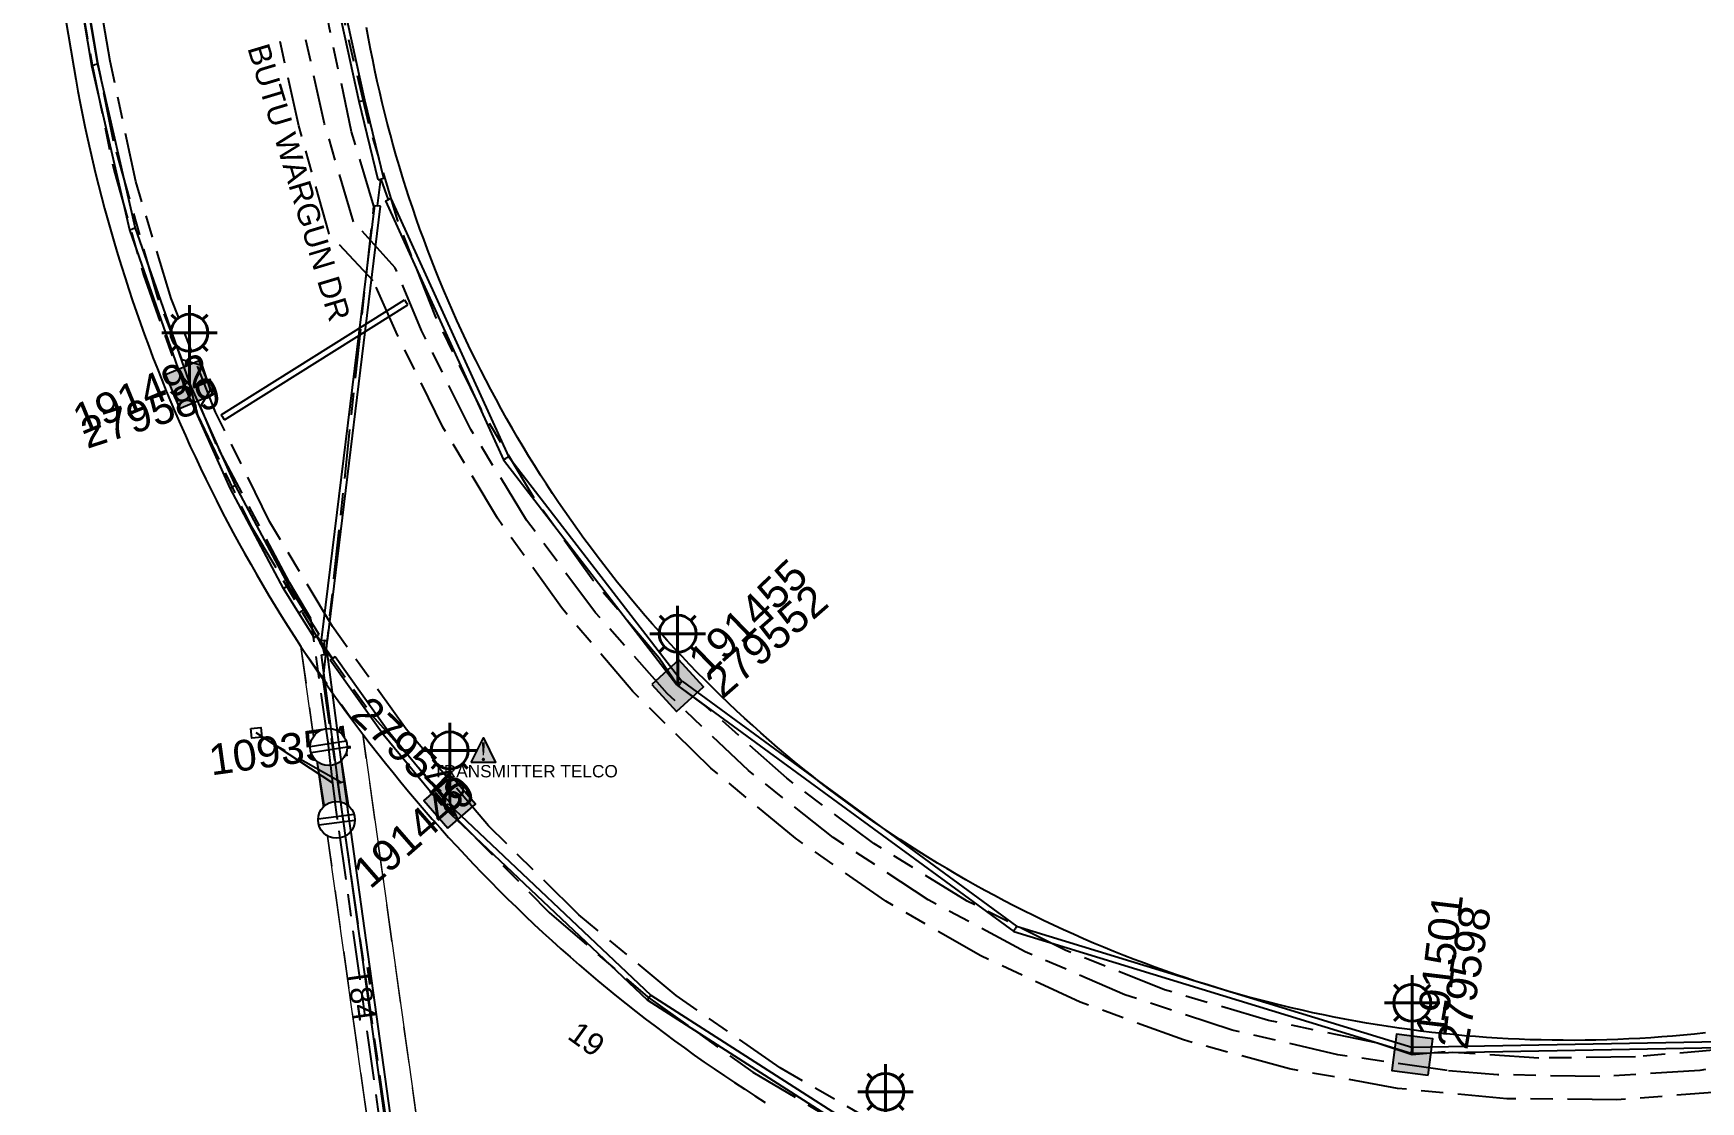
# Model space of a CAD drawing. Header units: metres. Extents: x 307322 to 308805, y 6255611 to 6257083.
# Drawn here: x 308124.9 to 308260.2, y 6256175.2 to 6256261.9 of the extents above; entities that cross this region are included whole.
import ezdxf
from ezdxf.enums import TextEntityAlignment as Align

# ---------------------------------------------------------------- set-up
doc = ezdxf.new("R2010")
doc.units = ezdxf.units.M
doc.linetypes.add('Cable Exist UG', pattern=[8.2, 4, -1.2, 1.8, -1.2])
doc.linetypes.add('Dash', pattern=[5, 3, -2])
doc.layers.get('0').update_dxf_attribs({"color": 6})
for name, color, linetype in [('_User_LV_Exist', 7, 'Continuous'), ('Duct_SP_EXT', 7, 'Continuous'), ('Equip_LV_EXT', 7, 'Continuous'), ('Equip_SP_SL_EXT', 7, 'Continuous'), ('Mains_HV_EXT', 7, 'Continuous'), ('Mains_HV_MOD', 3, 'Continuous'), ('Mains_LV_EXT', 7, 'Continuous'), ('Mains_SL_EXT', 7, 'Continuous'), ('Services_SP_EXT', 7, 'Continuous'), ('SupportsUG_SP_LV_EXT', 7, 'Continuous'), ('SupportsUG_SP_LV_SL_EXT', 7, 'Continuous'), ('Trench_SP_EXT', 7, 'Continuous')]:
    doc.layers.add(name, color=color, linetype=linetype)
for name, color, linetype, lineweight in [('Cadastre Developer_SP_EXT', 9, 'Continuous', 5), ('Cadastre Land Parcels_SP_EXT', 9, 'Continuous', 5), ('Cadastre Roads_SP_EXT', 9, 'Continuous', 5)]:
    doc.layers.add(name, color=color, linetype=linetype, lineweight=lineweight)
doc.layers.add('Features_HIDE', color=1, linetype='Continuous', plot=False)
doc.styles.add('COLUMN_LABEL', font='arial.ttf')
doc.styles.add('iecARIAL', font='arial.ttf', dxfattribs={"height": 2})
doc.styles.add('iecNAME', font='times.ttf')
doc.styles.add('POLE_LABEL', font='arial.ttf')
doc.styles.get("Standard").update_dxf_attribs({"font": 'arial.ttf'})

# ---------------------------------------------------------------- blocks, each defined once
blk = doc.blocks.new('COLUMN_EXT')
blk.add_hatch(color=256).paths.add_polyline_path([(-1.48500000000015, 1.484999999999891), (-1.48500000000015, -1.485000000000079), (1.484999999999962, -1.485000000000079), (1.484999999999962, 1.484999999999891)])
blk.add_lwpolyline([(-1.485000000000149, -1.485000000000079), (1.484999999999962, -1.485000000000079), (1.484999999999962, 1.484999999999891), (-1.485000000000149, 1.484999999999891)], close=True)
for tag, height, style, flags, p in [('ASSET_NUM', 2.5, 'COLUMN_LABEL', 8, (2, 2)), ('STRUCTURE_PLANT_NUMBER', 0.2, 'POLE_LABEL', 9, (1.813241310185049, 0.03081449384793444)), ('STREET_CODE', 0.2, 'COLUMN_LABEL', 9, (1.813241310185049, -0.2))]:
    blk.add_attdef(tag, text='', height=height, dxfattribs=dict(style=style, flags=flags)).set_placement(p, align=Align.MIDDLE_LEFT)
at = {"flags": 9}
for tag, p in [('STATE', (1.813241310185049, -0.8)), ('OWNED_BY', (1.813241310185049, -0.6000000000000001)), ('COLUMN_TYPE', (1.813241310185049, -0.4)), ('USAGE', (1.813241310185049, -1)), ('LEGEND', (1.813241310185049, -1.2)), ('LOCATION', (1.813241310185049, -1.4)), ('STREETNAME', (1.813241310185049, -1.6)), ('SUBURB', (1.813241310185049, -1.8)), ('NOTES', (1.813241310185049, -2))]:
    blk.add_attdef(tag, text='', height=0.2, dxfattribs=at).set_placement(p, align=Align.MIDDLE_LEFT)
at = {"flags": 1}
blk.add_attdef('Z', (1.813241310185049, -2.350910900690394), '', height=0.2, dxfattribs=at)
blk = doc.blocks.new('PILLAR_EXT')
blk.add_hatch(color=256).paths.add_polyline_path([(-2.475, 0.9900000000001077), (-2.475, -0.9899999999999203), (2.475, -0.9899999999999203), (2.475, 0.9900000000001077)])
blk.add_lwpolyline([(-2.475, -0.9899999999999203), (2.475, -0.9899999999999203), (2.475, 0.9900000000001077), (-2.475, 0.9900000000001077)], close=True)
at = {"style": 'iecARIAL', "flags": 8}
blk.add_attdef('ASSET_NUM', (1.5, 3.5), '', height=2.5, dxfattribs=at)
for tag, p, flags in [('OWNED_BY', (0, -0.2), 9), ('STATE', (0, -0.3999999999999999), 9), ('SUPPORT_TYPE', (0, -0.6000000000000001), 9), ('USAGE', (0, -0.8), 9), ('LEGEND', (0, -1), 9), ('LOCATION', (0, -1.2), 9), ('NOTES', (0, -1.4), 9), ('STREETNAME', (0, -1.8), 9), ('SUBURB', (0, -2), 1), ('PARENT', (0, -1.6), 9)]:
    blk.add_attdef(tag, p, '', height=0.2, dxfattribs=dict(flags=flags))
blk = doc.blocks.new('SL_LANTERN_EXT')
at = {"lineweight": 40}
for p, q in [((-1.458713765147479, 5.676239443807788), (-1.060966200730022, 5.27849187939033)), ((-0.0003060289502343494, 1.9678317076105), (-0.0003060289502343494, 6.4678317076105)), ((1.458101707247053, 5.676239443807788), (1.060354142829596, 5.27849187939033)), ((-2.250306028950234, 4.2178317076105), (2.249693971049766, 4.2178317076105)), ((-1.458713765147479, 2.759423971413256), (-1.060966200730022, 3.157171535830713)), ((0, 0), (4.136637699048151e-10, 2.721158353900137)), ((1.458101707247053, 2.759423971413256), (1.060354142829596, 3.157171535830713))]:
    blk.add_line(p, q, dxfattribs=at)
blk.add_circle((-0.0003060289502343494, 4.2178317076105), 1.5, dxfattribs=at)
at = {"style": 'iecARIAL', "flags": 8}
blk.add_attdef('ASSET_NUM', (1.5, 1.5), '', height=2.5, dxfattribs=at)
for tag, p, height, flags in [('CONSTRUCTED_VOLTAGE', (0.9812559736337789, -0.6527424608080536), 0.2, 9), ('CONTROL_TYPE', (0.9812559736337789, -0.8527424608080537), 0.2, 9), ('LANTERN_PURPOSE', (0.9812559736337789, -1.052742460808054), 0.2, 9), ('LANTERN_TYPE', (0.9812559736337789, -1.252742460808054), 0.2, 9), ('NO_PHASES', (0.9812559736337789, -1.452742460808054), 0.2, 9), ('LNUMBER', (2.181255973633779, -3.252742460808054), 2.5, 8), ('STATE', (0.9812559736337789, -2.252742460808054), 0.2, 9), ('OPERATING_VOLTAGE', (0.9812559736337789, -1.652742460808054), 0.2, 9), ('ORIENTATION', (0.9812559736337789, -1.852742460808054), 0.2, 9), ('OWNED_BY', (0.9812559736337789, -2.052742460808053), 0.2, 9), ('CEXIST', (0.9812559736337789, -2.652742460808053), 0.2, 9), ('CNEW', (0.9812559736337789, -2.852742460808054), 0.2, 9), ('USAGE', (0.9812559736337789, -2.452742460808054), 0.2, 9), ('CNUMBER', (0.9812559736337789, -3.052742460808054), 0.2, 9), ('CREMOVE', (0.9812559736337789, -3.252742460808054), 0.2, 9), ('CREPLACE', (0.9812559736337789, -3.452742460808054), 0.2, 9), ('LKINGHEIGHT', (0.9812559736337789, -3.652742460808054), 0.2, 9), ('LBRACKET', (0.9812559736337789, -3.852742460808054), 0.2, 9), ('LBRACKETVOCAB', (0.9812559736337789, -4.052742460808055), 0.2, 9), ('LCATEGORY', (0.9812559736337789, -4.252742460808054), 0.2, 9), ('LCHARGE1', (0.9812559736337789, -4.452742460808055), 0.2, 9), ('LCHARGE1PERCENT', (0.9812559736337789, -4.652742460808055), 0.2, 9), ('LCHARGE2', (0.9812559736337789, -4.852742460808055), 0.2, 9), ('LCHARGE2PERCENT', (0.9812559736337789, -5.052742460808055), 0.2, 9), ('LCHARGE3', (0.9812559736337789, -5.252742460808055), 0.2, 9), ('LCHARGE3PERCENT', (0.9812559736337789, -5.452742460808055), 0.2, 9), ('LEXIST', (0.9812559736337789, -5.652742460808056), 0.2, 9), ('LLAMP', (0.9812559736337789, -5.852742460808056), 0.2, 9), ('LLAMPVOCAB', (0.9812559736337789, -6.052742460808056), 0.2, 9), ('LMAST', (0.9812559736337789, -6.252742460808056), 0.2, 9), ('LMASTVOCAB', (0.9812559736337789, -6.452742460808056), 0.2, 9), ('LNEW', (0.9812559736337789, -6.652742460808057), 0.2, 9), ('LANTNUMBER', (0.9812559736337789, -6.852742460808057), 0.2, 9), ('LOUTREACH', (0.9812559736337789, -7.252742460808057), 0.2, 9), ('LOUTREACHVOCAB', (0.9812559736337789, -7.452742460808057), 0.2, 9), ('LRATECODE', (0.9812559736337789, -7.652742460808057), 0.2, 9), ('LREMOVE', (0.9812559736337789, -7.852742460808058), 0.2, 9), ('LREPLACE', (0.9812559736337789, -8.052742460808059), 0.2, 9), ('LTYPE', (0.9812559736337789, -8.252742460808058), 0.2, 9), ('STREETNAME', (0.9812559736337789, -9.252742460808054), 0.2, 9), ('SUBURB', (0.9812559736337789, -9.452742460808054), 0.2, 1), ('LTYPEVOCAB', (0.9812559736337789, -8.452742460808057), 0.2, 9), ('LEGEND', (0.9812559736337789, -8.652742460808057), 0.2, 9), ('LOCATION', (0.9812559736337789, -8.852742460808056), 0.2, 9), ('NOTES', (0.9812559736337789, -9.052742460808055), 0.2, 9)]:
    blk.add_attdef(tag, p, '', height=height, dxfattribs=dict(flags=flags))
blk = doc.blocks.new('CCP_EXT')
at = {"flags": 9}
for tag, p in [('LEGEND', (0, -1.4)), ('STATE', (0, -1.8)), ('LIFE_SUPPORT', (0, -1.6)), ('NOTES', (0, -2))]:
    blk.add_attdef(tag, text='', height=0.2, dxfattribs=at).set_placement(p, align=Align.MIDDLE_LEFT)
blk.add_wipeout([(1.0546347836913324e-13, 0.565685424949226), (0.5656854249493113, 2.020605904817785e-14), (6.509105711582728e-14, -0.565685424949226), (-0.5656854249491408, -1.9984014443252818e-14)])
blk.add_lwpolyline([(-0.5656854249491408, -2.00958019994648e-14), (1.053379049668485e-13, 0.5656854249492258), (0.5656854249493111, 1.998324918950336e-14), (6.503680917295529e-14, -0.565685424949226), (-0.5656854249491408, -2.00958019994648e-14)])
at = {"flags": 1}
blk.add_attdef('Z', (0, 0), '', height=0.2, dxfattribs=at)
at = {"flags": 9}
for tag, p in [('CCP_TYPE', (0, 0)), ('OPERATING_VOLTAGE', (0, -0.6000000000000001)), ('ORIENTATION', (0, -0.8)), ('OWNED_BY', (0, -1)), ('CONSTRUCTED_VOLTAGE', (0, -0.2)), ('USAGE', (0, -1.2)), ('NO_PHASES', (0, -0.4))]:
    blk.add_attdef(tag, text='', height=0.2, dxfattribs=at).set_placement(p, align=Align.MIDDLE_LEFT)
blk = doc.blocks.new('WARNING_FEATURE_EXT')
h = blk.add_hatch(color=2)
h.dxf.hatch_style = 1
h.paths.add_polyline_path([(0.001421824951577833, 1.994937361136451), (-0.9943058017716595, -0.001408168196306292), (0.9971494516748152, -0.001408168196306292)])
at = {"color": 18, "true_color": 0x000000}
blk.add_lwpolyline([(-0.9943058017716595, -0.001408168196306292), (0.001421824951577833, 1.994937361136451), (0.9971494516748152, -0.001408168196306292)], close=True, dxfattribs=at)
at = {"color": 18, "true_color": 0x000000, "insert": (0.001421824951577833, 0.8723209108341479), "char_height": 1.5, "attachment_point": 5, "line_spacing_factor": 1.5, "style": 'iecNAME'}
blk.add_mtext_dynamic_manual_height_columns('!', width=1.5, gutter_width=4, heights=[0], dxfattribs=at)
at = {"color": 2, "flags": 1}
for tag, p in [('STATE', (1.190943037293451, 2.008254770851362)), ('HAZMAT_ID', (1.190943037293451, 0.7231251664857414))]:
    blk.add_attdef(tag, p, '', height=0.8, dxfattribs=at)
at = {"color": 2}
blk.add_attdef('WARNING_TYPE', text='', height=1, dxfattribs=at).set_placement((-4.066591934431461, -1.216872666084346), (4.875290739511241, -1.216872666084346), align=Align.ALIGNED)
at = {"color": 2, "flags": 1}
blk.add_attdef('WARNING_DESC', text='', height=0.8, dxfattribs=at).set_placement((1.190943037293451, -0.5620044378798794), align=Align.MIDDLE_CENTER)
blk = doc.blocks.new('LV_UG_LINKS_CLOSED_EXT')
blk.add_wipeout([(-1.0561652814684355, 1.0566697204994977), (-1.1802729356424702, 0.9159649542366188), (-1.2857669805605465, 0.7608148734744877), (-1.3709837121152195, 0.5936662876688876), (-1.434579211543863, 0.4171552298676997), (-1.4755505398303783, 0.2340653848950427), (-1.493251554652601, 0.04728418897870723), (-1.4874031004327124, -0.14024270684402795), (-1.4580974107874554, -0.32555789140290026), (-1.4057966539489077, -0.5057388335354913), (-1.33132564409537, -0.6779439721494924), (-1.2358588335390583, -0.8394575293385977), (-1.1209017909115528, -0.987732339822412), (-0.9882674574470995, -1.1204300212645275), (-0.8400475558163417, -1.23545785195885), (-0.6785796024102748, -1.331001774301033), (-0.5064100433103919, -1.4055550035605693), (-0.32625409531280763, -1.457941790776095), (-0.1409529253373908, -1.4873359650188709), (0.04657115647179316, -1.493273962601861), (0.2333607833231564, -1.4756621377559933), (0.41647017121853835, -1.434778239479881), (0.593011575726583, -1.3712670312721955), (0.7602008334374752, -1.2861301228261288), (0.9154012698830927, -1.1807101740461998), (1.0561652814684412, -1.0566697204994917), (1.180272935642475, -0.9159649542366126), (1.285766980560551, -0.7608148734744806), (1.370983712115223, -0.593666287668881), (1.434579211543866, -0.4171552298676926), (1.4755505398303803, -0.23406538489503514), (1.4932515546526024, -0.04728418897869968), (1.4874031004327126, 0.14024270684403506), (1.458097410787455, 0.32555789140290736), (1.4057966539489064, 0.5057388335354984), (1.331325644095368, 0.6779439721494991), (1.2358588335390557, 0.839457529338604), (1.1209017909115497, 0.9877323398224176), (0.9882674574470955, 1.1204300212645322), (0.8400475558163374, 1.235457851958854), (0.6785796024102699, 1.3310017743010363), (0.5064100433103869, 1.405555003560572), (0.32625409531280236, 1.457941790776097), (0.14095292533738527, 1.4873359650188727), (-0.04657115647179868, 1.4932739626018616), (-0.23336078332316162, 1.475662137755993), (-0.41647017121854235, 1.434778239479881), (-0.5930115757265856, 1.371267031272195), (-0.7602008334374762, 1.2861301228261288), (-0.9154012698830924, 1.1807101740462)])
for p, q in [((-0.25, -1.479020000000005), (-0.25, 1.479019999999998)), ((0.25, -1.479020000000005), (0.25, 1.479019999999998))]:
    blk.add_line(p, q)
blk.add_circle((0, 0), 1.5)
at = {"flags": 9}
for tag, p in [('ACTUAL_STATUS', (0, 0)), ('STATE', (0, -1)), ('SWITCH_TYPE', (0, -1.2)), ('OPERATING_VOLTAGE', (0, -0.6000000000000001)), ('ORIENTATION', (0, -0.8)), ('CONSTRUCTED_VOLTAGE', (0, -0.2)), ('USAGE', (0, -1.4)), ('NO_PHASES', (0, -0.4)), ('NOTES', (0, -1.6))]:
    blk.add_attdef(tag, text='', height=0.2, dxfattribs=at).set_placement(p, align=Align.MIDDLE_LEFT)
at = {"flags": 1}
blk.add_attdef('Z', (0, 0), '', height=0.2, dxfattribs=at)

msp = doc.modelspace()

# ---------------------------------------------------------------- linework, layer by layer
at = {"layer": 'Cadastre Developer_SP_EXT', "linetype": 'Dash'}
msp.add_lwpolyline([(308146.608682061, 6256212.12236257), (308151.699564824, 6256175.89422011), (308158.998469995, 6256123.91837897), (308163.007540171, 6256123.81478543), (308151.644808236, 6256205.00252624), (308146.608682061, 6256212.12236257)], close=True, dxfattribs=at)
at = {"layer": 'Cadastre Land Parcels_SP_EXT', "linetype": 'Continuous'}
for points in [[(308158.883087682, 6256124.76671162), (308146.609181993, 6256212.12175314), (308146.076359638, 6256212.94147984), (308145.550073896, 6256213.76526984), (308145.030324768, 6256214.59418313), (308144.517112254, 6256215.4262764), (308144.010524687, 6256216.26234464), (308143.511268726, 6256217.10265284), (308143.017754386, 6256217.94702434), (308142.530864992, 6256218.79545914), (308142.051307206, 6256219.64804558), (308141.578286033, 6256220.50381199), (308141.112773133, 6256221.36267004), (308140.652913521, 6256222.22656305), (308140.200473848, 6256223.09266437), (308139.75457079, 6256223.96380066), (308139.316087671, 6256224.83714526), (308138.884229498, 6256225.71455316), (308138.459702933, 6256226.59514103), (308138.041712982, 6256227.47979221), (308137.631231303, 6256228.3666517), (308137.227286239, 6256229.25748616), (308136.830761114, 6256230.15061726), (308136.441655929, 6256231.04781167), (308136.059087357, 6256231.94809772), (308135.683938726, 6256232.85050375), (308135.316210035, 6256233.75706142), (308134.955017957, 6256234.66573906), (308134.601334153, 6256235.57759668), (308134.254981955, 6256236.49157429), (308133.916049697, 6256237.40864354), (308133.583742386, 6256238.32889276), (308133.259738341, 6256239.25117363), (308132.94227091, 6256240.17566281), (308132.632135086, 6256241.10333197), (308132.329507535, 6256242.03303279), (308132.034299923, 6256242.96494191), (308131.747395578, 6256243.90003101), (308131.467027847, 6256244.8361801), (308131.194080055, 6256245.77550917), (308130.928552204, 6256246.71598656), (308130.670532625, 6256247.65955559), (308130.419844653, 6256248.60524461), (308130.177459947, 6256249.55217028), (308129.941700188, 6256250.5011276), (308129.714155363, 6256251.45229324), (308129.493235484, 6256252.4046072), (308129.280618871, 6256253.35904114), (308129.075422198, 6256254.31462341), (308128.877645465, 6256255.27232566), (308128.688171998, 6256256.23126457), (308128.505235145, 6256257.19223513), (308128.330601558, 6256258.15444234), (308128.163476243, 6256259.11770955), (308124.888014413, 6256278.39241692)], [(308151.941115518, 6256262.35651334), (308152.09905424, 6256261.47857545), (308152.265296228, 6256260.60372919), (308152.438163163, 6256259.7290596), (308152.620040024, 6256258.85659833), (308152.809425159, 6256257.9861687), (308153.006230233, 6256257.11591575), (308153.211338573, 6256256.24884276), (308153.424661847, 6256255.3829181), (308153.645493394, 6256254.51920176), (308153.872861554, 6256253.65751706), (308154.109327974, 6256252.79804068), (308154.352331008, 6256251.94068429), (308154.603725641, 6256251.08544787), (308154.86245188, 6256250.23241978), (308155.129393054, 6256249.38248332), (308155.403047506, 6256248.53466685), (308155.685711886, 6256247.68808703), (308155.974117886, 6256246.84557051), (308156.271622145, 6256246.00517398), (308156.575751351, 6256245.16795742), (308156.88809549, 6256244.33188919), (308157.206976243, 6256243.50085591), (308157.534160263, 6256242.67105929), (308157.867880896, 6256241.8454143), (308158.209904795, 6256241.02180097), (308158.558465308, 6256240.20136761), (308158.915329087, 6256239.38411422), (308159.278641148, 6256238.57092413), (308159.649461481, 6256237.75994236), (308160.027613421, 6256236.95399555), (308160.412390308, 6256236.14919706), (308160.805382128, 6256235.3496102), (308161.204998894, 6256234.55302664), (308161.611947268, 6256233.76068305), (308162.026315582, 6256232.97037111), (308162.44722051, 6256232.1852708), (308162.874662051, 6256231.4031738), (308163.309523533, 6256230.62628841), (308163.751804954, 6256229.85152302), (308164.200711322, 6256229.08179258), (308164.656860964, 6256228.31524211), (308165.11884056, 6256227.5547866), (308165.589035088, 6256226.7965394), (308166.064087911, 6256226.04226717), (308166.547355668, 6256225.29417823), (308167.037160038, 6256224.54918092), (308167.532706028, 6256223.80930691), (308168.036466952, 6256223.07252453), (308168.545174503, 6256222.34183711), (308169.061125328, 6256221.61530133), (308169.5837011, 6256220.89388883), (308170.112018491, 6256220.17653963), (308170.647667491, 6256219.4642254), (308171.18905811, 6256218.75615113), (308171.736985343, 6256218.05408347), (308172.29144919, 6256217.35616745), (308172.851654658, 6256216.66328639), (308173.418308406, 6256215.97552862), (308173.991587101, 6256215.29289415), (308174.56972409, 6256214.61538296), (308175.155192686, 6256213.94290674), (308175.746402902, 6256213.27652546), (308176.342471412, 6256212.61429582), (308176.945959863, 6256211.9580728), (308177.554218274, 6256211.30697307), (308178.168218306, 6256210.66196829), (308178.788754952, 6256210.0220868), (308179.414944885, 6256209.38821192), (308180.046876439, 6256208.75946035), (308180.683666286, 6256208.13777538), (308181.326197754, 6256207.52024204), (308181.975177503, 6256206.90871532), (308182.628220552, 6256206.30328355), (308183.287005222, 6256205.70288674), (308183.952238173, 6256205.10964488), (308184.621534424, 6256204.52240963), (308185.295688969, 6256203.94126933), (308185.976380128, 6256203.36525233), (308186.661841249, 6256202.7962136), (308187.351454002, 6256202.23229816), (308188.047515037, 6256201.67642099), (308188.747639372, 6256201.12469545), (308189.452533668, 6256200.58091985), (308190.163169585, 6256200.04226755), (308190.877780469, 6256199.51165351), (308191.597337981, 6256198.98616276), (308192.321665453, 6256198.46667863), (308193.050056226, 6256197.95523277), (308193.783216961, 6256197.44882186), (308194.522119315, 6256196.95053756), (308195.264201644, 6256196.45728822), (308196.010347274, 6256195.97207715), (308196.762057858, 6256195.49296102), (308197.517036749, 6256195.02082318), (308198.276873934, 6256194.55478028), (308199.040686088, 6256194.09677565), (308199.808473208, 6256193.64477764), (308200.579440304, 6256193.2008179), (308201.356149019, 6256192.76198145), (308202.135154383, 6256192.3320666), (308202.918223047, 6256191.90727504), (308203.706061672, 6256191.4914934), (308204.497168604, 6256191.08083506), (308205.291367178, 6256190.67909831), (308206.089629052, 6256190.28248485), (308206.891070901, 6256189.89479299), (308207.696487718, 6256189.51319607), (308208.505084508, 6256189.13963743), (308209.316861273, 6256188.77305706), (308210.13172968, 6256188.4146033), (308210.949866393, 6256188.06206781), (308211.771183081, 6256187.7175706), (308212.595591411, 6256187.38014), (308213.423268047, 6256187.05074766), (308214.253241331, 6256186.72824527), (308215.086306258, 6256186.41386948), (308215.922639491, 6256186.10550031), (308216.761269372, 6256185.80614107), (308217.603079227, 6256185.5137601), (308218.446390737, 6256185.2294174), (308219.292882221, 6256184.95205298), (308220.141758686, 6256184.68272682), (308220.992931799, 6256184.42046728), (308221.84640156, 6256184.16615767), (308222.702256301, 6256183.919798), (308223.560407691, 6256183.68050493), (308224.420149068, 6256183.44916181), (308225.282982086, 6256183.22585695), (308226.146521766, 6256183.00953036), (308227.012358094, 6256182.80221371), (308227.880491069, 6256182.60187533), (308228.750214032, 6256182.40957522), (308229.620555323, 6256182.22522504), (308230.494076589, 6256182.0488248), (308231.368216182, 6256181.88046283), (308232.244829089, 6256181.71810748), (308233.121971992, 6256181.56573371), (308233.999821556, 6256181.42024989), (308234.8800561, 6256181.28289267), (308235.760908973, 6256181.15339705), (308236.6432635, 6256181.0319397), (308237.527208015, 6256180.91746062), (308238.410887531, 6256180.8128748), (308239.296068702, 6256180.71535559), (308240.181956534, 6256180.62481466), (308241.068551027, 6256180.54319532), (308241.956558842, 6256180.46855426), (308242.844478324, 6256180.40389478), (308243.733016135, 6256180.34524192), (308244.622260607, 6256180.29551066), (308245.511328413, 6256180.25372933), (308246.401897874, 6256180.21892628), (308247.291495676, 6256180.19410481), (308248.182595132, 6256180.17528996), (308249.072634597, 6256180.16530838), (308249.96258573, 6256180.16433672), (308250.854038517, 6256180.16937168), (308251.743636319, 6256180.18332823), (308252.634735775, 6256180.20620638), (308252.634735775, 6256180.20620638), (308253.523980247, 6256180.23509115), (308254.413931379, 6256180.27386916), (308255.302910853, 6256180.31856547), (308256.192508655, 6256180.37333169), (308257.080339804, 6256180.43595952), (308257.967994289, 6256180.50450563), (308258.855472108, 6256180.58303333), (308259.741094942, 6256180.66951096), (308260.62751277, 6256180.76199522)], [(308184.304508656, 6256175.13158577), (308183.468705419, 6256175.66078649), (308182.636965482, 6256176.19599383), (308181.809995506, 6256176.73826777), (308180.987088831, 6256177.28654834), (308180.16904045, 6256177.84198384), (308179.35505537, 6256178.40342597), (308178.545840251, 6256178.97184637), (308177.740688432, 6256179.54645005), (308176.941189901, 6256180.12803201), (308176.145666338, 6256180.71570892), (308175.355089402, 6256181.30939245), (308174.569282426, 6256181.91014259), (308173.788422078, 6256182.51707601), (308173.012331691, 6256183.12992772), (308172.24118793, 6256183.74896271), (308171.474814131, 6256184.37400432), (308170.713298626, 6256185.00611254), (308169.957524742, 6256185.64325572), (308169.206609151, 6256186.28649385), (308168.461346848, 6256186.93688692), (308167.720942838, 6256187.59222662), (308166.985397123, 6256188.2537496), (308166.256388022, 6256188.9212792), (308165.531442221, 6256189.59393209), (308164.813033034, 6256190.27365159), (308164.099393808, 6256190.95840605), (308163.391584535, 6256191.6482838), (308162.689340217, 6256192.34522816), (308161.992042526, 6256193.04623582), (308161.301193116, 6256193.75431009), (308160.616173659, 6256194.46653599), (308159.935924163, 6256195.18485685), (308159.262211281, 6256195.90918432), (308158.594240019, 6256196.63863509), (308157.931922044, 6256197.37320914), (308157.276140684, 6256198.11281816), (308156.626100944, 6256198.8576388), (308155.981802823, 6256199.60837772), (308155.343157991, 6256200.36335661), (308154.711049772, 6256201.12434212), (308154.085478167, 6256201.88947927), (308153.465648182, 6256202.66071136), (308152.852354811, 6256203.43600675), (308152.244714728, 6256204.21642544), (308151.643699591, 6256205.00187908), (308155.965549622, 6256174.1231806)]]:
    msp.add_lwpolyline(points, dxfattribs=at)
at = {"layer": 'Duct_SP_EXT'}
for p, q in [((308126.9489260452, 6256274.947756907), (308129.6204694032, 6256259.2937770365)), ((308127.42208498076, 6256275.028507274), (308130.0936283388, 6256259.374527403)), ((308151.32807364815, 6256256.357802192), (308149.9288311288, 6256262.750803076)), ((308151.7957949458, 6256256.465816949), (308150.3977312892, 6256262.853431724)), ((308129.6204694032, 6256259.2937770365), (308129.857048871, 6256259.33415222)), ((308129.6204694032, 6256259.2937770365), (308129.6216039767, 6256259.287128973)), ((308129.6216039767, 6256259.287128973), (308129.857048871, 6256259.33415222)), ((308129.6216039767, 6256259.287128973), (308132.68139492295, 6256245.931860286)), ((308130.0924937653, 6256259.381175467), (308129.857048871, 6256259.33415222)), ((308130.0936283388, 6256259.374527403), (308129.857048871, 6256259.33415222)), ((308130.0936283388, 6256259.374527403), (308130.0924937653, 6256259.381175467)), ((308130.0924937653, 6256259.381175467), (308133.1432427051, 6256246.065373014)), ((308151.32807364815, 6256256.357802192), (308151.561934297, 6256256.41180957)), ((308152.87379635347, 6256249.9986291975), (308151.32807364815, 6256256.357802192)), ((308151.7957949458, 6256256.465816949), (308151.561934297, 6256256.41180957)), ((308153.34021537856, 6256250.1120015625), (308151.7957949458, 6256256.465816949)), ((308152.87379635347, 6256249.9986291975), (308153.107005866, 6256250.05531538)), ((308153.34021537856, 6256250.1120015625), (308153.107005866, 6256250.05531538)), ((308148.29423843406, 6256212.634877067), (308152.60128708405, 6256247.904752747)), ((308148.7706989619, 6256212.5766931735), (308153.0777476119, 6256247.846568854)), ((308152.60128708405, 6256247.904752747), (308152.839517348, 6256247.8756608)), ((308153.0777476119, 6256247.846568854), (308152.839517348, 6256247.8756608)), ((308153.479167633, 6256248.279444928), (308153.697514146, 6256248.37906822)), ((308153.479167633, 6256248.279444928), (308163.0572156633, 6256227.2870309)), ((308153.915860659, 6256248.478691512), (308153.697514146, 6256248.37906822)), ((308153.915860659, 6256248.478691512), (308163.47104901663, 6256227.53637952)), ((308132.68139492295, 6256245.931860286), (308132.912318814, 6256245.99861665)), ((308132.68139492295, 6256245.931860286), (308137.2174014844, 6256233.01035092)), ((308133.1432427051, 6256246.065373014), (308132.912318814, 6256245.99861665)), ((308133.1432427051, 6256246.065373014), (308137.6703059976, 6256233.169339919)), ((308140.1387156769, 6256230.933914369), (308155.0281277539, 6256240.247662659)), ((308140.39326974115, 6256230.526971832), (308155.2826818181, 6256239.840720122)), ((308155.0281277539, 6256240.247662659), (308155.155404786, 6256240.04419139)), ((308155.2826818181, 6256239.840720122), (308155.155404786, 6256240.04419139)), ((308137.1004660001, 6256233.396164223), (308137.319495044, 6256233.49427782)), ((308140.8688313142, 6256224.983655898), (308137.1004660001, 6256233.396164223)), ((308137.2174014844, 6256233.01035092), (308137.443853741, 6256233.08984542)), ((308137.5385240879, 6256233.592391417), (308137.319495044, 6256233.49427782)), ((308137.6703059976, 6256233.169339919), (308137.443853741, 6256233.08984542)), ((308141.3002582638, 6256225.194686461), (308137.5385240879, 6256233.592391417)), ((308140.1387156769, 6256230.933914369), (308140.265992709, 6256230.7304431)), ((308140.39326974115, 6256230.526971832), (308140.265992709, 6256230.7304431)), ((308163.0572156633, 6256227.2870309), (308163.26413234, 6256227.41170521)), ((308163.0572156633, 6256227.2870309), (308177.140746849, 6256209.009323161)), ((308163.47104901663, 6256227.53637952), (308163.26413234, 6256227.41170521)), ((308163.47104901663, 6256227.53637952), (308177.520967413, 6256209.3022946995)), ((308140.8688313142, 6256224.983655898), (308141.084544789, 6256225.08917118)), ((308145.1999819367, 6256216.838231402), (308140.8688313142, 6256224.983655898)), ((308141.3002582638, 6256225.194686461), (308141.084544789, 6256225.08917118)), ((308145.61687303125, 6256217.076598977), (308141.3002582638, 6256225.194686461)), ((308145.1999819367, 6256216.838231402), (308145.408427484, 6256216.95741519)), ((308145.20383496745, 6256216.831948453), (308145.1999819367, 6256216.838231402)), ((308145.20383496745, 6256216.831948453), (308145.408427484, 6256216.95741519)), ((308146.431967606, 6256214.829292191), (308145.20383496745, 6256216.831948453)), ((308145.6130200005, 6256217.082881927), (308145.408427484, 6256216.95741519)), ((308145.61687303125, 6256217.076598977), (308145.408427484, 6256216.95741519)), ((308146.83872165804, 6256215.084189748), (308145.6130200005, 6256217.082881927)), ((308145.6130200005, 6256217.082881927), (308145.61687303125, 6256217.076598977)), ((308146.83872165804, 6256215.084189748), (308146.635344632, 6256214.95674097)), ((308148.1029152942, 6256213.10961906), (308146.83872165804, 6256215.084189748)), ((308146.431967606, 6256214.829292191), (308146.635344632, 6256214.95674097)), ((308147.6986685658, 6256212.850805261), (308146.431967606, 6256214.829292191)), ((308147.6986685658, 6256212.850805261), (308147.90079193, 6256212.98021216)), ((308148.1029152942, 6256213.10961906), (308147.90079193, 6256212.98021216)), ((308148.29423843406, 6256212.634877067), (308148.532468698, 6256212.60578512)), ((308148.7706989619, 6256212.5766931735), (308148.532468698, 6256212.60578512)), ((308148.2872187385, 6256211.447725795), (308148.525216218, 6256211.47866444)), ((308148.76321369753, 6256211.509603085), (308148.525216218, 6256211.47866444)), ((308148.99054523127, 6256211.0182533115), (308149.185974008, 6256211.15756445)), ((308149.3814027847, 6256211.296875589), (308149.185974008, 6256211.15756445)), ((308177.140746849, 6256209.009323161), (308177.330857131, 6256209.15580893)), ((308177.2652611679, 6256208.917202726), (308177.407008168, 6256209.110872)), ((308177.2652611679, 6256208.917202726), (308204.48121496296, 6256188.997781794)), ((308177.520967413, 6256209.3022946995), (308177.330857131, 6256209.15580893)), ((308177.5487551681, 6256209.304541275), (308177.407008168, 6256209.110872)), ((308177.5487551681, 6256209.304541275), (308204.699242657, 6256189.433035287)), ((308153.29530671, 6256204.979437748), (308153.485854873, 6256205.12559552)), ((308158.01212195633, 6256199.256683285), (308153.29530671, 6256204.979437748)), ((308153.67640303605, 6256205.2717532925), (308153.485854873, 6256205.12559552)), ((308158.3825227057, 6256199.561975415), (308153.67640303605, 6256205.2717532925)), ((308149.6362510795, 6256201.070209365), (308149.874248559, 6256201.10114801)), ((308149.63654592744, 6256201.068020092), (308149.874248559, 6256201.10114801)), ((308150.11195119057, 6256201.134275928), (308149.874248559, 6256201.10114801)), ((308150.1122460385, 6256201.132086655), (308149.874248559, 6256201.10114801)), ((308158.01212195633, 6256199.256683285), (308158.197322331, 6256199.40932935)), ((308158.3825227057, 6256199.561975415), (308158.197322331, 6256199.40932935)), ((308158.2572579044, 6256199.002586341), (308158.422006999, 6256199.17710779)), ((308158.2572579044, 6256199.002586341), (308174.72946965275, 6256183.45273844)), ((308158.58675609366, 6256199.351629238), (308158.422006999, 6256199.17710779)), ((308158.58675609366, 6256199.351629238), (308175.0262515652, 6256183.8326656595)), ((308204.699242657, 6256189.433035287), (308204.59022881, 6256189.21540854)), ((308204.699242657, 6256189.433035287), (308236.8722699267, 6256179.588136218)), ((308204.48121496296, 6256188.997781794), (308204.59022881, 6256189.21540854)), ((308204.48121496296, 6256188.997781794), (308236.73181908124, 6256179.129144323)), ((308174.72946965275, 6256183.45273844), (308174.877860609, 6256183.64270205)), ((308174.72946965275, 6256183.45273844), (308193.80439718463, 6256171.234773417)), ((308175.0262515652, 6256183.8326656595), (308174.877860609, 6256183.64270205)), ((308175.0262515652, 6256183.8326656595), (308194.06329343736, 6256171.638967344)), ((308266.6137528276, 6256180.1203326), (308236.82370106014, 6256179.587012068)), ((308236.73181908124, 6256179.129144323), (308236.802044504, 6256179.35864027)), ((308236.8722699267, 6256179.588136218), (308236.802044504, 6256179.35864027)), ((308236.82370106014, 6256179.587012068), (308236.827997005, 6256179.34705052)), ((308236.8322929499, 6256179.107088971), (308236.827997005, 6256179.34705052)), ((308266.6941217044, 6256179.6416945), (308236.8322929499, 6256179.107088971))]:
    msp.add_line(p, q, dxfattribs=at)
at = {"layer": 'Features_HIDE', "linetype": 'Continuous'}
msp.add_lwpolyline([(308260.627517186, 6256180.76191106), (308259.741104106, 6256180.66954325), (308258.855485779, 6256180.58309193), (308257.96801303, 6256180.50449981), (308257.080363671, 6256180.43597456), (308256.192537699, 6256180.37327748), (308255.302945613, 6256180.31861622), (308254.413971667, 6256180.27384521), (308253.524026358, 6256180.23507898), (308252.634699189, 6256180.206203), (308251.743605905, 6256180.18333182), (308250.854013819, 6256180.16937951), (308249.962567312, 6256180.16434608), (308249.072622003, 6256180.16531744), (308248.182588388, 6256180.17520769), (308247.291495104, 6256180.19410512), (308246.401903017, 6256180.21891903), (308245.511339568, 6256180.2537115), (308244.622277316, 6256180.29548011), (308243.733038453, 6256180.34519625), (308242.84441773, 6256180.40391957), (308241.956591759, 6256180.46855938), (308241.06850087, 6256180.54317773), (308240.181999485, 6256180.62477224), (308239.29611624, 6256180.71537394), (308238.410851135, 6256180.81295179), (308237.527175534, 6256180.91741748), (308236.643323321, 6256181.03195004), (308235.760884001, 6256181.15337044), (308234.880034183, 6256181.28282666), (308233.999890812, 6256181.42031871), (308233.121955084, 6256181.56566997), (308232.244814108, 6256181.71808568), (308231.368202967, 6256181.88047995), (308230.494064386, 6256182.04887901), (308229.620543945, 6256182.22522558), (308228.750202512, 6256182.40951968), (308227.880479219, 6256182.60184959), (308227.012345429, 6256182.80221533), (308226.146507588, 6256183.00955722), (308225.282965697, 6256183.2259063), (308224.420130252, 6256183.44914322), (308223.560473813, 6256183.68050428), (308222.702230267, 6256183.91981285), (308221.846459282, 6256184.16609758), (308220.99289594, 6256184.42041812), (308220.141716853, 6256184.6827745), (308219.292922022, 6256184.95210702), (308218.446423139, 6256185.22938707), (308217.603103264, 6256185.51381987), (308216.761284587, 6256185.80611189), (308215.922644916, 6256186.10546837), (308215.086301195, 6256186.41392034), (308214.253224786, 6256186.7282888), (308213.423239078, 6256187.05069308), (308212.595637626, 6256187.38016182), (308211.771126874, 6256187.71757807), (308210.949883436, 6256188.06205879), (308210.131730698, 6256188.41457533), (308209.316845273, 6256188.77309666), (308208.505050549, 6256189.13965381), (308207.696434832, 6256189.51318711), (308206.890998122, 6256189.89484455), (308206.089623476, 6256190.28241847), (308205.291339531, 6256190.67908788), (308204.497205956, 6256191.08079072), (308203.706074777, 6256191.49150074), (308202.91821091, 6256191.9073325), (308202.13520386, 6256192.33208314), (308201.356170568, 6256192.76195551), (308200.579521531, 6256193.20083507), (308199.808524061, 6256193.64474806), (308199.040705599, 6256194.09669687), (308198.276860895, 6256194.55473877), (308197.517078256, 6256195.0208165), (308196.762064127, 6256195.49289902), (308196.01031731, 6256195.972046), (308195.264222061, 6256196.45728607), (308194.522100571, 6256196.95056197), (308193.783246393, 6256197.44887129), (308193.050043784, 6256197.95521644), (308192.32169799, 6256198.46668332), (308191.597325954, 6256198.98609772), (308190.877810735, 6256199.51169352), (308190.163152332, 6256200.04223445), (308189.452555993, 6256200.5808995), (308188.747611222, 6256201.12468628), (308188.047523267, 6256201.67642058), (308187.35140907, 6256202.23230525), (308186.661917805, 6256202.79622575), (308185.976400298, 6256203.36517967), (308185.295651301, 6256203.94128636), (308184.621525235, 6256204.52242647), (308183.952255986, 6256205.10965968), (308183.2870488, 6256205.70289769), (308182.628287934, 6256206.30328846), (308181.975178636, 6256206.90871265), (308181.326219708, 6256207.52022994), (308180.683707099, 6256208.13775202), (308180.046934364, 6256208.75951278), (308179.415018445, 6256209.3882497), (308178.788754094, 6256210.02202003), (308178.168229616, 6256210.66197178), (308177.554239763, 6256211.30695695), (308176.945901478, 6256211.95812352), (308176.342508315, 6256212.61423521), (308175.746444529, 6256213.27652831), (308175.155237559, 6256213.94288347), (308174.569682156, 6256214.61533172), (308173.991632743, 6256215.29290171), (308173.418351839, 6256215.97559344), (308172.85160556, 6256216.66331859), (308172.291482213, 6256217.35616547), (308171.737010433, 6256218.05404578), (308171.189073279, 6256218.75616477), (308170.647670749, 6256219.46428855), (308170.112008093, 6256220.17647439), (308169.58376312, 6256220.89387027), (308169.061169715, 6256221.61532822), (308168.545110934, 6256222.3419079), (308168.036469837, 6256223.07254964), (308167.532685555, 6256223.80928448), (308167.037202014, 6256224.54919833), (308166.54737004, 6256225.2941456), (308166.064072692, 6256226.04227188), (308165.588987778, 6256226.79649126), (308165.118847986, 6256227.5547727), (308164.656920628, 6256228.31526179), (308164.200644838, 6256229.08184397), (308163.751875036, 6256229.85151685), (308163.309551554, 6256230.62631147), (308162.87473406, 6256231.40322542), (308162.447157637, 6256232.18526111), (308162.026292451, 6256232.9703875), (308161.611873585, 6256233.76063562), (308161.204960707, 6256234.55309138), (308160.805377206, 6256235.34960921), (308160.412416636, 6256236.14921775), (308160.0276685, 6256236.95403632), (308159.649454989, 6256237.75991455), (308159.278659162, 6256238.57091453), (308158.915281016, 6256239.38412214), (308158.558525802, 6256240.20139182), (308158.209894716, 6256241.02184051), (308157.867886562, 6256241.8453799), (308157.534179147, 6256242.67103862), (308157.207006358, 6256243.50084772), (308156.888134309, 6256244.3318931), (308156.575708579, 6256245.1679719), (308156.271671895, 6256246.00519868), (308155.974169837, 6256246.84551616), (308155.685674964, 6256247.68804128), (308155.403008271, 6256248.53471678), (308155.129437069, 6256249.38245194), (308154.862400493, 6256250.23239475), (308154.603664657, 6256251.08542825), (308154.352346504, 6256251.9406694), (308154.10932909, 6256252.79802989), (308153.872846302, 6256253.65750972), (308153.645459006, 6256254.51919719), (308153.424694641, 6256255.38291569), (308153.211347958, 6256256.24884184), (308153.006302016, 6256257.11591596), (308152.809468508, 6256257.98616909), (308152.620052682, 6256258.85651052), (308152.438142845, 6256259.7290596), (308152.265240195, 6256260.60372801), (308152.09904878, 6256261.47857304), (308151.941069801, 6256262.35659707)], dxfattribs=at)
at = {"layer": 'Mains_SL_EXT', "linetype": 'Cable Exist UG'}
for points in [[(308127.417757509, 6256275.20770422), (308127.238913941, 6256273.45847398), (308127.238913941, 6256273.45847398), (308129.658890972, 6256259.31848755), (308131.438901653, 6256250.73850074), (308133.818922495, 6256242.29848571), (308136.578735672, 6256234.51879049), (308137.558955247, 6256233.37065483)], [(308177.195244444, 6256208.94716323), (308175.697179313, 6256211.1788707), (308175.697179313, 6256211.1788707), (308170.317191082, 6256217.49887207), (308165.517193209, 6256224.21885241), (308161.237209703, 6256231.37885132), (308157.497176952, 6256238.97886881), (308154.457169957, 6256246.73887788), (308152.11718872, 6256254.53884314), (308149.742589908, 6256264.51028964)], [(308236.829731338, 6256178.99303438), (308233.888905781, 6256179.96908316), (308233.888905781, 6256179.96908316), (308225.168947182, 6256181.76911365), (308216.728932154, 6256184.26908647), (308208.648939905, 6256187.48910485), (308200.708919442, 6256191.44910519), (308193.128921758, 6256196.12915108), (308186.048918639, 6256201.42914351), (308179.50894969, 6256207.26908671), (308177.195244444, 6256208.94716323)], [(308158.686102967, 6256199.4736259), (308159.355014614, 6256198.06564988), (308159.355014614, 6256198.06564988), (308166.775020711, 6256190.5256918), (308174.754997363, 6256183.68567606), (308183.295027988, 6256177.58564227), (308192.825204673, 6256171.94022483), (308194.061594302, 6256171.76463448)], [(308295.204722413, 6256188.79523013), (308292.176059973, 6256188.00344695), (308292.176059973, 6256188.00344695), (308285.156032846, 6256185.06345555), (308277.616074767, 6256182.58350252), (308270.296084267, 6256180.78347204), (308262.536075193, 6256179.48351954), (308254.95607751, 6256178.82344997), (308247.116072643, 6256178.72351779), (308239.496035354, 6256179.22351236), (308236.829731338, 6256178.99303438)]]:
    msp.add_lwpolyline(points, dxfattribs=at)
at = {"layer": 'Trench_SP_EXT', "linetype": 'Cable Exist UG'}
for points in [[(308152.839569339, 6256247.87566809), (308153.106997847, 6256250.05531649)], [(308153.106997847, 6256250.05531649), (308153.697494349, 6256248.37911572)], [(308149.186045593, 6256211.15760352), (308147.900789735, 6256212.98016388)], [(308149.874278323, 6256201.10113317), (308144.47700323, 6256204.13756441)]]:
    msp.add_lwpolyline(points, dxfattribs=at)
for points in [[(308147.900789735, 6256212.98016388, -0.003040218608273025), (308148.385391728, 6256212.01544695), (308148.385391728, 6256212.01544695), (308148.532240817, 6256211.42454253)], [(308148.525224694, 6256211.47863194, -0.08714994605046938), (308148.532485565, 6256212.60578028)]]:
    msp.add_lwpolyline(points, format="xyb", dxfattribs=at)

# ---------------------------------------------------------------- block references
at = {"layer": 'Duct_SP_EXT'}
ref = msp.add_blockref('WARNING_FEATURE_EXT', (308161.422238, 6256202.722095), dxfattribs=at)
ref.add_attrib('WARNING_TYPE', 'TRANSMITTER TELCO', (308157.3556460656, 6256201.505222334), dxfattribs={"layer": '0', "color": 2, "height": 1})
at = {"layer": 'Equip_SP_SL_EXT'}
ref = msp.add_blockref('SL_LANTERN_EXT', (308137.558954, 6256233.37061), dxfattribs=at)
ref.add_attrib('ASSET_NUM', '191492', dxfattribs={"layer": '0', "height": 2.5, "rotation": 22.49172038182457, "style": 'iecARIAL'}).set_placement((308139.058954, 6256234.87061), align=Align.MIDDLE_RIGHT)
ref = msp.add_blockref('SL_LANTERN_EXT', (308177.195275, 6256208.947193), dxfattribs=at)
ref.add_attrib('ASSET_NUM', '191455', dxfattribs={"layer": '0', "height": 2.5, "rotation": 43.95917004206429, "style": 'iecARIAL'}).set_placement((308178.695275, 6256210.447193), align=Align.MIDDLE_LEFT)
ref = msp.add_blockref('SL_LANTERN_EXT', (308158.686107, 6256199.473551), dxfattribs=at)
ref.add_attrib('ASSET_NUM', '191449', dxfattribs={"layer": '0', "height": 2.5, "rotation": 41.14523875097712, "style": 'iecARIAL'}).set_placement((308160.186107, 6256200.973551), align=Align.MIDDLE_RIGHT)
ref = msp.add_blockref('SL_LANTERN_EXT', (308236.829696, 6256178.993102), dxfattribs=at)
ref.add_attrib('ASSET_NUM', '191501', dxfattribs={"layer": '0', "height": 2.5, "rotation": 83.11483652931653, "style": 'iecARIAL'}).set_placement((308238.329696, 6256180.493102), align=Align.MIDDLE_LEFT)
ref = msp.add_blockref('SL_LANTERN_EXT', (308194.061546, 6256171.764666), dxfattribs=at)
ref.add_attrib('ASSET_NUM', '191494', dxfattribs={"layer": '0', "height": 2.5, "rotation": 61.44172089203969, "style": 'iecARIAL'}).set_placement((308195.561546, 6256173.264666), align=Align.MIDDLE_RIGHT)
at = {"layer": 'SupportsUG_SP_LV_EXT'}
ref = msp.add_blockref('PILLAR_EXT', (308149.19474, 6256201.032537), dxfattribs=dict(at, rotation=98.96512593412075))
ref.add_attrib('ASSET_NUM', '109354', dxfattribs={"layer": '0', "height": 2.5, "rotation": 8.091603994249324, "style": 'iecARIAL'}).set_placement((308150.69474, 6256204.532537), align=Align.MIDDLE_RIGHT)
at = {"layer": 'SupportsUG_SP_LV_SL_EXT'}
ref = msp.add_blockref('COLUMN_EXT', (308137.55898, 6256233.370615), dxfattribs=dict(at, rotation=202.4917205777565))
ref.add_attrib('ASSET_NUM', '279589', dxfattribs={"layer": '0', "height": 2.5, "rotation": 17.93932566792448, "style": 'COLUMN_LABEL'}).set_placement((308139.55898, 6256234.120615), align=Align.TOP_RIGHT)
ref = msp.add_blockref('COLUMN_EXT', (308177.195256, 6256208.947218), dxfattribs=dict(at, rotation=312.5104470820982))
ref.add_attrib('ASSET_NUM', '279552', dxfattribs={"layer": '0', "height": 2.5, "rotation": 41.13271879727387, "style": 'COLUMN_LABEL'}).set_placement((308179.195256, 6256209.697218), align=Align.TOP_LEFT)
ref = msp.add_blockref('COLUMN_EXT', (308158.686108, 6256199.473575), dxfattribs=dict(at, rotation=41.08651743743592))
ref.add_attrib('ASSET_NUM', '279546', dxfattribs={"layer": '0', "height": 2.5, "rotation": 316.2453644343688, "style": 'COLUMN_LABEL'}).set_placement((308160.686108, 6256200.223575), align=Align.TOP_RIGHT)
ref = msp.add_blockref('COLUMN_EXT', (308236.829748, 6256178.993058), dxfattribs=dict(at, rotation=82.75237084644488))
ref.add_attrib('ASSET_NUM', '279598', dxfattribs={"layer": '0', "height": 2.5, "rotation": 80.35023161288804, "style": 'COLUMN_LABEL'}).set_placement((308238.829748, 6256179.743058), align=Align.TOP_LEFT)

# ---------------------------------------------------------------- texts
at = {"layer": '_User_LV_Exist'}
msp.add_text('T84', height=1.8, rotation=277.9637737021563, dxfattribs=at).set_placement((308150.329918, 6256185.91938))
at = {"layer": 'Cadastre Land Parcels_SP_EXT'}
msp.add_text('19', height=1.8, rotation=324.1809051000001, dxfattribs=at).set_placement((308168.147546, 6256180.364148))
at = {"layer": 'Cadastre Roads_SP_EXT'}
msp.add_text('BUTU WARGUN DR', height=1.8, rotation=286.69924423, dxfattribs=at).set_placement((308142.25117, 6256260.695525))

# ---------------------------------------------------------------- next in the draw order: block references
at = {"layer": 'Services_SP_EXT', "rotation": 320.9651255934685}
msp.add_blockref('CCP_EXT', (308142.986862, 6256205.11841), dxfattribs=at)

# ---------------------------------------------------------------- next in the draw order: linework, layer by layer
at = {"layer": 'Features_HIDE', "linetype": 'Continuous'}
msp.add_lwpolyline([(308124.887986342, 6256278.39239073), (308128.163423077, 6256259.11771892), (308128.33067416, 6256258.15439153), (308128.50525462, 6256257.19230043), (308128.68813582, 6256256.231269), (308128.877639951, 6256255.2723569), (308129.075444822, 6256254.31459278), (308129.28057907, 6256253.3590363), (308129.493219307, 6256252.40462779), (308129.714160284, 6256251.45233863), (308129.941724192, 6256250.50110913), (308130.177500534, 6256249.55217558), (308130.419811501, 6256248.60527307), (308130.670511514, 6256247.65951853), (308130.928540904, 6256246.71597163), (308131.194076283, 6256245.77551543), (308131.467029344, 6256244.83620721), (308131.747400088, 6256243.89998969), (308132.034305457, 6256242.96500845), (308132.329511566, 6256242.03311791), (308132.632135358, 6256241.10334671), (308132.942265138, 6256240.17569485), (308133.259724296, 6256239.25122199), (308133.583806384, 6256238.32886848), (308133.916100906, 6256237.4086343), (308134.25501836, 6256236.49157912), (308134.60126519, 6256235.57761465), (308134.955018009, 6256234.66576952), (308135.316188511, 6256233.75710339), (308135.683893638, 6256232.85046829), (308136.059104753, 6256231.94807187), (308136.441645245, 6256231.04779479), (308136.830720362, 6256230.15060841), (308137.227301468, 6256229.2575724), (308137.631211951, 6256228.36656742), (308138.041745364, 6256227.47980112), (308138.459696461, 6256226.59515416), (308138.884182182, 6256225.71456926), (308139.316085586, 6256224.83716336), (308139.754523616, 6256223.96381954), (308140.200467633, 6256223.09268335), (308140.652857971, 6256222.22658059), (308141.112754296, 6256221.36259717), (308141.57830219, 6256220.50382379), (308142.051267766, 6256219.64805281), (308142.530856273, 6256218.79546083), (308143.017774157, 6256217.94701922), (308143.511314972, 6256217.10263967), (308144.010507355, 6256216.2624105), (308144.51711742, 6256215.42624339), (308145.030262111, 6256214.59422665), (308145.550029732, 6256213.76530061), (308146.076331979, 6256212.94149631), (308146.609168851, 6256212.12175407), (308147.82628695, 6256210.30044805), (308149.071133052, 6256208.50651682), (308150.344413605, 6256206.74004867), (308151.643656048, 6256205.00192667), (308152.244753262, 6256204.21635876), (308152.852296795, 6256203.43600088), (308153.465668507, 6256202.66067643), (308154.085486539, 6256201.88950235), (308154.711044444, 6256201.12433306), (308155.343136975, 6256200.36331414), (308155.981764131, 6256199.60838831), (308156.62613116, 6256198.85761286), (308157.276149757, 6256198.1128422), (308157.931908228, 6256197.37319327), (308158.594201323, 6256196.63866607), (308159.262234293, 6256195.9091723), (308159.93591883, 6256195.18480027), (308160.616137992, 6256194.46652133), (308161.30121397, 6256193.75433549), (308161.992029822, 6256193.04621171), (308162.689380299, 6256192.3452407), (308163.391499286, 6256191.64824344), (308164.099446453, 6256190.95839895), (308164.813045187, 6256190.27358789), (308165.531500737, 6256189.59389857), (308166.256402607, 6256188.9212737), (308166.985454847, 6256188.25368226), (308167.720953406, 6256187.59227222), (308168.461308781, 6256186.93686697), (308169.206609279, 6256186.28649515), (308169.957561343, 6256185.6432761), (308170.713370224, 6256185.00606183), (308171.474830673, 6256184.3739693), (308172.241147938, 6256183.74894123), (308173.012322018, 6256183.12991795), (308173.788441221, 6256182.51707607), (308174.569328934, 6256181.91015068), (308175.355073462, 6256181.30940669), (308176.145674807, 6256180.71563885), (308176.941132968, 6256180.12805242), (308177.740653193, 6256179.54638247), (308178.545824986, 6256178.97186529), (308179.355058844, 6256178.40335289), (308180.169061211, 6256177.84199326), (308180.987125643, 6256177.28655012), (308181.810046891, 6256176.73825974), (308182.636941897, 6256176.19597416), (308183.46869372, 6256175.66075303), (308184.304507607, 6256175.131625)], dxfattribs=at)

# ---------------------------------------------------------------- next in the draw order: block references
at = {"layer": 'Equip_LV_EXT'}
for p, rotation in [((308148.863454, 6256203.967982), 98.96512593412075), ((308149.496973, 6256198.0583), 97.50302086205134)]:
    msp.add_blockref('LV_UG_LINKS_CLOSED_EXT', p, dxfattribs=dict(at, rotation=rotation))

# ---------------------------------------------------------------- next in the draw order: linework, layer by layer
at = {"layer": 'Duct_SP_EXT'}
for p, q in [((308149.6362510795, 6256201.070209365), (308148.2872187385, 6256211.447725795)), ((308150.1122460385, 6256201.132086655), (308148.76321369753, 6256211.509603085)), ((308153.29530671, 6256204.979437748), (308148.99054523127, 6256211.0182533115)), ((308153.67640303605, 6256205.2717532925), (308149.3814027847, 6256211.296875589)), ((308155.05798786646, 6256162.167567262), (308149.63654592744, 6256201.068020092)), ((308155.5333931296, 6256162.233823098), (308150.11195119057, 6256201.134275928))]:
    msp.add_line(p, q, dxfattribs=at)
at = {"layer": 'Mains_HV_EXT', "linetype": 'Cable Exist UG'}
for points in [[(308149.923685704, 6256165.68345266), (308150.498921359, 6256167.04329774), (308153.581720682, 6256173.37864763), (308148.416361415, 6256209.45007734), (308152.532432788, 6256247.85039399), (308150.726312948, 6256253.9015461), (308148.906346079, 6256262.44157672), (308145.606248485, 6256281.78154), (308143.786198199, 6256290.26151122), (308141.882148159, 6256296.39074055)], [(308264.208479436, 6256160.11335973), (308253.968433925, 6256159.33342159), (308243.68851564, 6256159.43335377), (308233.448470128, 6256160.39347013), (308223.328543431, 6256162.23354022), (308213.388461292, 6256164.9333774), (308203.748509357, 6256168.47337896), (308194.428540597, 6256172.79340207), (308185.50846739, 6256177.93348634), (308177.068452362, 6256183.81338572), (308169.168554919, 6256190.35335467), (308161.828544617, 6256197.57341299), (308155.148603883, 6256205.41341785), (308149.168438658, 6256213.75333387), (308144.068560829, 6256222.27334469), (308139.688478311, 6256231.15337829), (308136.068564374, 6256240.37341487), (308133.208485353, 6256249.85337522), (308131.128427884, 6256259.61344597), (308127.848516924, 6256278.79341766)], [(308262.307432367, 6256176.01492194), (308253.437658914, 6256175.33933703), (308244.514499321, 6256175.4260895), (308235.630461758, 6256176.25908011), (308226.863039545, 6256177.85315688), (308218.252272285, 6256180.1919703), (308209.880908496, 6256183.26617779), (308201.801583574, 6256187.01104866), (308194.091457174, 6256191.4539433), (308186.759621625, 6256196.56174564), (308179.899836332, 6256202.24077967), (308173.550639417, 6256208.48612386), (308167.761329642, 6256215.28076138), (308162.556931761, 6256222.53894074), (308158.13055345, 6256229.93367183), (308154.335716489, 6256237.62736531), (308152.48663749, 6256241.79849114), (308148.911351029, 6256245.61635088), (308146.430814096, 6256254.37668274), (308144.758826932, 6256261.95784825)]]:
    msp.add_lwpolyline(points, dxfattribs=at)
at = {"layer": 'Mains_HV_MOD', "linetype": 'Cable Exist UG'}
msp.add_lwpolyline([(308268.751139433, 6256178.95799973), (308260.171069203, 6256177.7179398), (308252.051204182, 6256177.21794523), (308243.751244354, 6256177.37793682), (308239.656944516, 6256177.71009871), (308239.656944516, 6256177.71009871), (308230.797014132, 6256178.99003141), (308222.217110734, 6256180.99000967), (308213.49706872, 6256183.87010849), (308205.416993055, 6256187.35005064), (308197.537031999, 6256191.57005816), (308189.817145946, 6256196.63014663), (308182.937090604, 6256202.07002744), (308176.337062248, 6256208.31011643), (308170.517055443, 6256214.87002177), (308164.917099632, 6256222.38996004), (308160.416981716, 6256229.73013718), (308156.397005394, 6256237.7700064), (308154.273321439, 6256242.86838275), (308154.273321439, 6256242.86838275), (308150.873625328, 6256246.60107491), (308148.532142605, 6256254.53200304), (308146.870499006, 6256262.00981632)], dxfattribs=at)
at = {"layer": 'Mains_LV_EXT', "linetype": 'Cable Exist UG'}
for points in [[(308149.194631233, 6256201.03250118), (308148.817591621, 6256204.37439011), (308148.817591621, 6256204.37439011), (308147.425047533, 6256214.38996359), (308145.6874121, 6256217.31402256), (308139.732021381, 6256228.54921908), (308138.456759968, 6256231.60098771), (308139.258553054, 6256232.95757957), (308138.630348338, 6256234.89399496), (308136.978214145, 6256235.39849398), (308134.954295538, 6256240.52890201), (308131.403283088, 6256253.1328691), (308130.130273903, 6256259.48189919), (308127.822741429, 6256273.06808784)], [(308151.645555542, 6256165.03647938), (308153.680151377, 6256168.84566387), (308153.680151377, 6256168.84566387), (308149.586435449, 6256198.09401127), (308149.194631233, 6256201.03258459)]]:
    msp.add_lwpolyline(points, dxfattribs=at)
at = {"layer": 'Mains_SL_EXT', "linetype": 'Cable Exist UG'}
msp.add_lwpolyline([(308137.558871831, 6256233.37057141), (308138.211350557, 6256230.9133075), (308138.211350557, 6256230.9133075), (308142.514356836, 6256221.96070211), (308147.894345067, 6256212.92067692), (308152.394379567, 6256206.52067976), (308158.686102967, 6256199.4736259)], dxfattribs=at)
at = {"layer": 'Services_SP_EXT'}
msp.add_lwpolyline([(308149.194753726, 6256201.03263363), (308142.986818401, 6256205.11828595)], dxfattribs=at)

doc.saveas('drawing.dxf')
